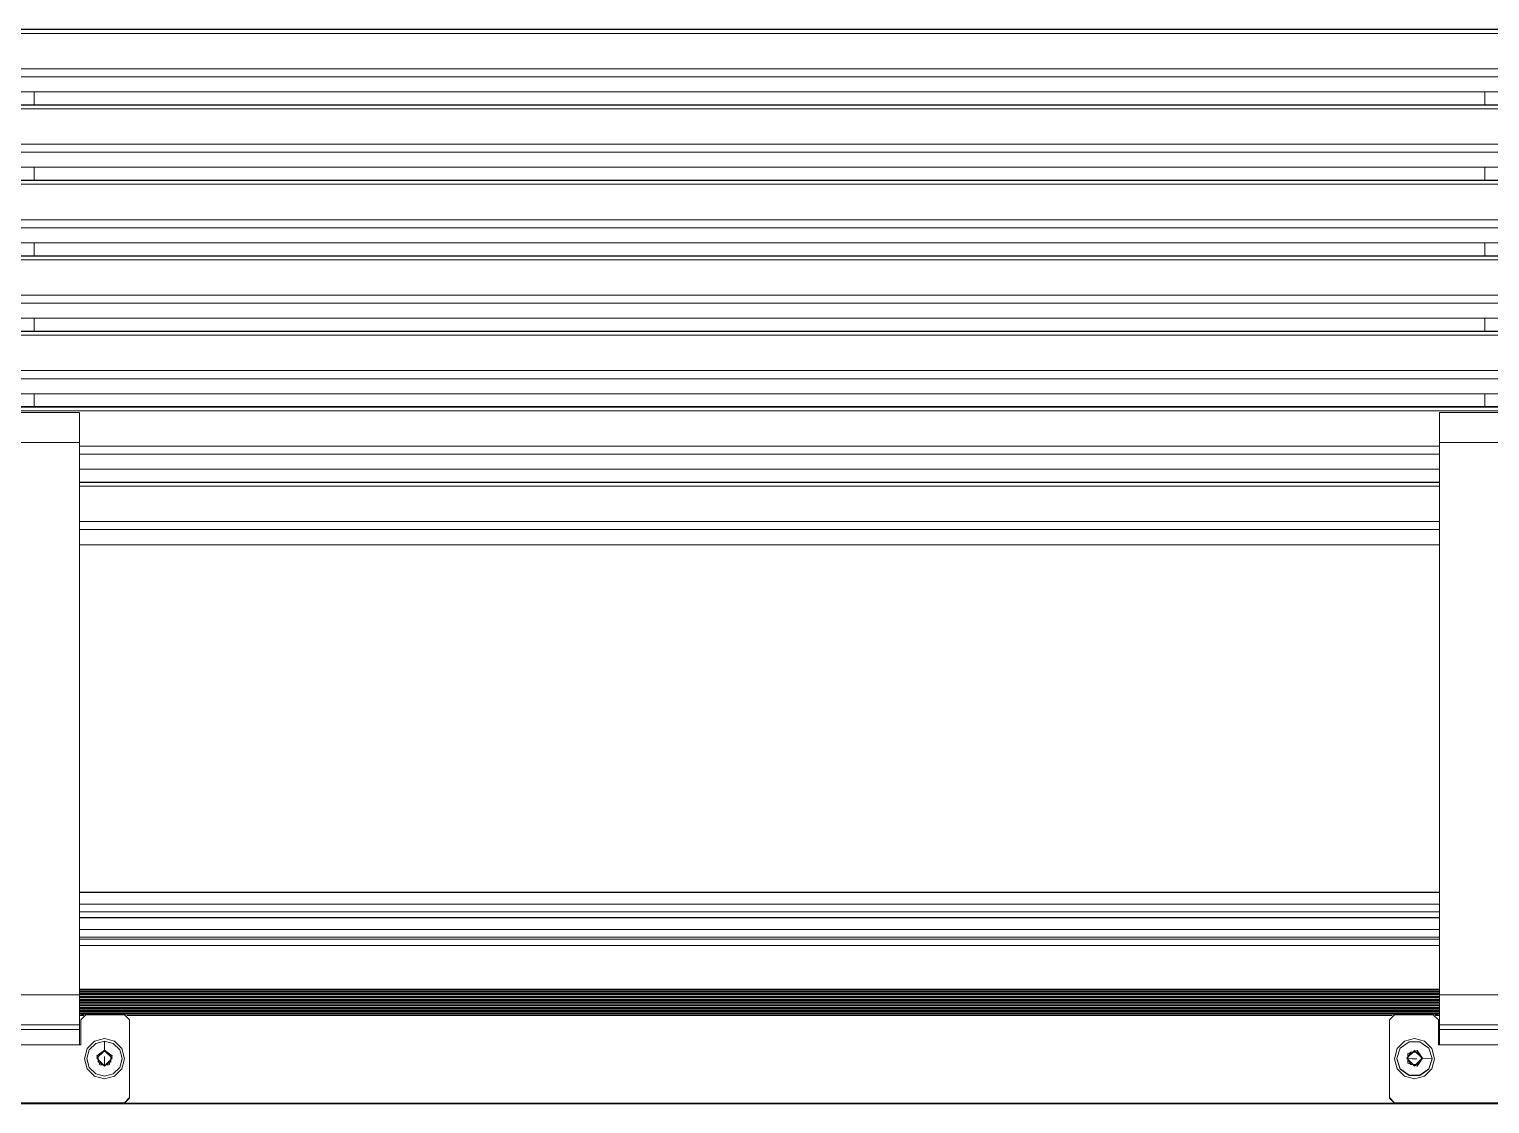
# Model space of a CAD drawing. Header units: millimetres. Extents: x 22162 to 28102, y 3160 to 7360.
# Drawn here: x 25115 to 25697, y 6260 to 6688 of the extents above; entities that cross this region are included whole.
import ezdxf

# ---------------------------------------------------------------- set-up
doc = ezdxf.new("R2010")
doc.units = ezdxf.units.MM
doc.header["$LTSCALE"] = 0.3
doc.layers.add('Visible', color=7, linetype='Continuous', lineweight=18)

msp = doc.modelspace()

# ---------------------------------------------------------------- linework, layer by layer
at = {"layer": 'Visible', "color": 0}
for p, q in [((24513.76, 6688.48), (26297.76, 6688.48)), ((26297.76, 6688.48), (24513.76, 6688.48)), ((26297.76, 6688.33), (24513.76, 6688.33)), ((26297.76, 6686.84), (24513.76, 6686.84)), ((26297.76, 6672.74), (24513.76, 6672.74)), ((26297.76, 6669.54), (24513.76, 6669.54)), ((26297.76, 6663.55), (24513.76, 6663.55)), ((24513.76, 6658.41), (26297.76, 6658.41)), ((26297.76, 6658.26), (24513.76, 6658.26)), ((25116.76, 6658.41), (25116.76, 6663.55)), ((25694.76, 6658.41), (25116.76, 6658.41)), ((25694.76, 6658.41), (25694.76, 6663.55)), ((26297.76, 6656.77), (24513.76, 6656.77)), ((26297.76, 6642.67), (24513.76, 6642.67)), ((26297.76, 6639.47), (24513.76, 6639.47)), ((26297.76, 6633.48), (24513.76, 6633.48)), ((25116.76, 6633.48), (25116.76, 6628.34)), ((25694.76, 6628.34), (25694.76, 6633.48)), ((24513.76, 6628.34), (26297.76, 6628.34)), ((26297.76, 6628.19), (24513.76, 6628.19)), ((26297.76, 6626.7), (24513.76, 6626.7)), ((25694.76, 6628.34), (25116.76, 6628.34)), ((26297.76, 6612.6), (24513.76, 6612.6)), ((26297.76, 6609.4), (24513.76, 6609.4)), ((26297.76, 6603.41), (24513.76, 6603.41)), ((25116.76, 6603.41), (25116.76, 6598.27)), ((25694.76, 6598.27), (25694.76, 6603.41)), ((24513.76, 6598.27), (26297.76, 6598.27)), ((26297.76, 6598.12), (24513.76, 6598.12)), ((26297.76, 6596.63), (24513.76, 6596.63)), ((25694.76, 6598.27), (25116.76, 6598.27)), ((26297.76, 6582.53), (24513.76, 6582.53)), ((26297.76, 6579.33), (24513.76, 6579.33)), ((26297.76, 6573.34), (24513.76, 6573.34)), ((25116.76, 6573.34), (25116.76, 6568.2)), ((25694.76, 6568.2), (25694.76, 6573.34)), ((24513.76, 6568.2), (26297.76, 6568.2)), ((26297.76, 6568.05), (24513.76, 6568.05)), ((26297.76, 6566.56), (24513.76, 6566.56)), ((25694.76, 6568.2), (25116.76, 6568.2)), ((26297.76, 6552.46), (24513.76, 6552.46)), ((26297.76, 6549.26), (24513.76, 6549.26)), ((26297.76, 6543.27), (24513.76, 6543.27)), ((25116.76, 6543.27), (25116.76, 6538.13)), ((25694.76, 6538.13), (25694.76, 6543.27)), ((24513.76, 6538.13), (26297.76, 6538.13)), ((26297.76, 6537.98), (24513.76, 6537.98)), ((26297.76, 6536.48), (24513.76, 6536.48)), ((25694.76, 6538.13), (25116.76, 6538.13)), ((25094.76, 6535.85), (25134.76, 6535.85)), ((25134.76, 6535.84), (25094.76, 6535.84)), ((25676.76, 6535.85), (25716.76, 6535.85)), ((25716.76, 6535.84), (25676.76, 6535.84)), ((25134.76, 6523.85), (25094.76, 6523.85)), ((25134.76, 6303.86), (25134.76, 6523.85)), ((25676.76, 6522.39), (25134.76, 6522.39)), ((25676.76, 6519.19), (25134.76, 6519.19)), ((25676.76, 6303.86), (25676.76, 6523.85)), ((25716.76, 6523.85), (25676.76, 6523.85)), ((25676.76, 6513.2), (25134.76, 6513.2)), ((25134.76, 6508.06), (25676.76, 6508.06)), ((25676.76, 6508.06), (25134.76, 6508.06)), ((25676.76, 6507.91), (25134.76, 6507.91)), ((25676.76, 6506.41), (25134.76, 6506.41)), ((25676.76, 6492.32), (25134.76, 6492.32)), ((25676.76, 6489.12), (25134.76, 6489.12)), ((25676.76, 6483.13), (25134.76, 6483.13)), ((25676.76, 6344.73), (25134.76, 6344.73)), ((25134.76, 6344.72), (25676.76, 6344.72)), ((25676.76, 6344.6), (25134.76, 6344.6)), ((25676.76, 6339.96), (25134.76, 6339.96)), ((25676.76, 6336.81), (25134.76, 6336.81)), ((25134.76, 6334.65), (25676.76, 6334.65)), ((25676.76, 6334.52), (25134.76, 6334.52)), ((25676.76, 6329.89), (25134.76, 6329.89)), ((25676.76, 6326.74), (25134.76, 6326.74)), ((25676.76, 6325.94), (25134.76, 6325.94)), ((25134.76, 6325.94), (25676.76, 6325.94)), ((25676.76, 6323.52), (25134.76, 6323.52)), ((25134.76, 6303.86), (25094.76, 6303.86)), ((25676.76, 6306.04), (25134.76, 6306.04)), ((25676.76, 6305.98), (25134.76, 6305.98)), ((25676.76, 6305.39), (25134.76, 6305.39)), ((25676.76, 6305.34), (25134.76, 6305.34)), ((25676.76, 6304.94), (25134.76, 6304.94)), ((25676.76, 6304.88), (25134.76, 6304.88)), ((25676.76, 6304.29), (25134.76, 6304.29)), ((25676.76, 6304.24), (25134.76, 6304.24)), ((25676.76, 6303.84), (25134.76, 6303.84)), ((25676.76, 6303.78), (25134.76, 6303.78)), ((25676.76, 6303.19), (25134.76, 6303.19)), ((25676.76, 6303.14), (25134.76, 6303.14)), ((25716.76, 6303.86), (25676.76, 6303.86)), ((25676.76, 6302.74), (25134.76, 6302.74)), ((25676.76, 6302.69), (25134.76, 6302.69)), ((25134.86, 6302.2), (25134.86, 6296.7)), ((25676.66, 6302.09), (25134.86, 6302.09)), ((25676.66, 6302.04), (25134.86, 6302.04)), ((25676.66, 6301.64), (25134.86, 6301.64)), ((25676.66, 6301.59), (25134.86, 6301.59)), ((25676.66, 6300.99), (25134.86, 6300.99)), ((25676.66, 6300.94), (25134.86, 6300.94)), ((25676.66, 6300.54), (25134.86, 6300.54)), ((25676.66, 6300.49), (25134.86, 6300.49)), ((25676.66, 6299.89), (25134.86, 6299.89)), ((25676.66, 6299.84), (25134.86, 6299.84)), ((25676.66, 6299.44), (25134.86, 6299.44)), ((25676.66, 6299.39), (25134.86, 6299.39)), ((25676.66, 6298.79), (25134.86, 6298.79)), ((25676.66, 6298.74), (25134.86, 6298.74)), ((25676.66, 6298.34), (25134.86, 6298.34)), ((25676.66, 6298.29), (25134.86, 6298.29)), ((25676.66, 6297.69), (25134.86, 6297.69)), ((25676.66, 6297.64), (25134.86, 6297.64)), ((25676.66, 6297.24), (25134.86, 6297.24)), ((25676.66, 6302.2), (25676.66, 6296.7)), ((25134.76, 6291.87), (25094.76, 6291.87)), ((25136.36, 6295.62), (25134.76, 6295.62)), ((25134.76, 6290.04), (25134.76, 6291.87)), ((25676.66, 6297.19), (25134.86, 6297.19)), ((25676.65, 6296.6), (25134.86, 6296.6)), ((25676.64, 6296.54), (25134.87, 6296.54)), ((25676.48, 6296.14), (25135.03, 6296.14)), ((25676.44, 6296.09), (25135.07, 6296.09)), ((25135.26, 6293.83), (25135.26, 6283.83)), ((25135.86, 6295.71), (25136.57, 6295.71)), ((25152.76, 6295.83), (25137.26, 6295.83)), ((25657.86, 6295.62), (25153.65, 6295.62)), ((25154.76, 6262.85), (25154.76, 6293.83)), ((25656.76, 6293.83), (25656.76, 6262.85)), ((25674.26, 6295.83), (25658.76, 6295.83)), ((25675.66, 6295.71), (25674.94, 6295.71)), ((25676.76, 6295.62), (25675.15, 6295.62)), ((25676.26, 6283.83), (25676.26, 6293.83)), ((25676.76, 6290.04), (25676.76, 6291.87)), ((25716.76, 6291.87), (25676.76, 6291.87)), ((25134.76, 6290.04), (25094.76, 6290.04)), ((25716.76, 6290.04), (25676.76, 6290.04)), ((25134.76, 6283.83), (25094.76, 6283.83)), ((25135.26, 6283.83), (25134.76, 6283.83)), ((25142.26, 6279.96), (25142.26, 6279.86)), ((25144.76, 6281.4), (25144.76, 6281.3)), ((25144.76, 6281.4), (25144.76, 6281.3)), ((25147.26, 6279.96), (25147.26, 6279.86)), ((25665.31, 6281.02), (25665.31, 6280.91)), ((25665.31, 6281.02), (25665.31, 6280.91)), ((25668.2, 6281.02), (25668.2, 6280.91)), ((25668.2, 6281.02), (25668.2, 6280.91)), ((25676.76, 6283.83), (25676.26, 6283.83)), ((25716.76, 6283.83), (25676.76, 6283.83)), ((25136.76, 6278.37), (25136.76, 6278.34)), ((25137.76, 6278.4), (25137.76, 6278.37)), ((25151.76, 6278.4), (25151.76, 6278.37)), ((25152.76, 6278.37), (25152.76, 6278.34)), ((25663.87, 6278.52), (25663.87, 6278.52)), ((25669.64, 6278.52), (25669.64, 6278.52)), ((25673.76, 6278.4), (25673.76, 6278.37)), ((25674.76, 6278.37), (25674.76, 6278.34)), ((25154.76, 6262.85), (25154.76, 6262.64)), ((25656.76, 6262.85), (25656.76, 6262.64)), ((24556.76, 6260.64), (26254.75, 6260.64)), ((24556.76, 6260.43), (26254.75, 6260.43)), ((24596.97, 6260.41), (26214.54, 6260.41)), ((25152.76, 6260.85), (25076.76, 6260.85)), ((25152.76, 6260.64), (25076.76, 6260.64)), ((25152.76, 6260.64), (25152.76, 6260.85)), ((25734.76, 6260.85), (25658.76, 6260.85)), ((25658.76, 6260.64), (25658.76, 6260.85)), ((25734.76, 6260.64), (25658.76, 6260.64))]:
    msp.add_line(p, q, dxfattribs=at)
for points in [[(25134.76, 6535.84), (25134.76, 6535.85)], [(25134.76, 6535.85), (25134.76, 6534.22), (25134.76, 6529.84), (25134.76, 6523.85)], [(25676.76, 6535.84), (25676.76, 6535.85)], [(25676.76, 6535.85), (25676.76, 6534.22), (25676.76, 6529.84), (25676.76, 6523.85)], [(25134.76, 6303.86), (25134.76, 6297.99), (25134.76, 6293.63), (25134.76, 6291.87)], [(25676.76, 6303.86), (25676.76, 6297.99), (25676.76, 6293.63), (25676.76, 6291.87)], [(25134.76, 6302.64), (25134.86, 6302.2)], [(25134.86, 6301.99), (25134.86, 6301.99)], [(25676.76, 6302.64), (25676.66, 6302.2)], [(25135.86, 6295.71), (25134.86, 6296.7)], [(25137.26, 6295.83), (25135.26, 6293.83)], [(25154.76, 6293.83), (25152.76, 6295.83)], [(25658.76, 6295.83), (25656.76, 6293.83)], [(25676.26, 6293.83), (25674.26, 6295.83)], [(25675.66, 6295.71), (25676.66, 6296.7)], [(25134.76, 6290.04), (25134.76, 6288.14), (25134.76, 6283.83)], [(25152.76, 6278.37), (25151.68, 6282.37), (25148.76, 6285.3), (25144.76, 6286.37), (25140.76, 6285.3), (25137.83, 6282.37), (25136.76, 6278.37)], [(25674.76, 6278.37), (25673.68, 6282.37), (25670.76, 6285.3), (25666.76, 6286.37), (25662.76, 6285.3), (25659.83, 6282.37), (25658.76, 6278.37)], [(25676.76, 6290.04), (25676.76, 6288.14), (25676.76, 6283.83)], [(25144.76, 6285.4), (25141.26, 6284.46), (25138.69, 6281.9), (25137.76, 6278.4)], [(25144.76, 6281.62), (25147.86, 6278.52), (25144.76, 6275.42), (25141.66, 6278.52), (25144.76, 6281.62)], [(25144.76, 6281.77), (25147.84, 6279.52), (25146.66, 6275.9), (25142.85, 6275.9), (25141.67, 6279.52), (25144.76, 6281.77)], [(25144.76, 6275.49), (25147.79, 6278.52), (25144.76, 6281.55), (25141.73, 6278.52), (25144.76, 6275.49)], [(25144.76, 6281.4), (25142.26, 6279.96)], [(25142.26, 6279.86), (25144.76, 6281.3)], [(25142.26, 6279.96), (25142.26, 6279.96)], [(25142.26, 6279.96), (25142.26, 6277.08)], [(25142.26, 6279.86), (25142.26, 6279.85)], [(25142.26, 6279.85), (25142.26, 6277.09)], [(25151.76, 6278.4), (25150.82, 6281.9), (25148.26, 6284.46), (25144.76, 6285.4)], [(25144.76, 6281.77), (25144.76, 6285.4)], [(25144.76, 6281.62), (25144.76, 6281.77)], [(25147.26, 6279.96), (25144.76, 6281.4)], [(25144.76, 6281.4), (25144.76, 6281.4)], [(25144.76, 6281.3), (25144.76, 6281.3)], [(25144.76, 6281.3), (25147.26, 6279.86)], [(25147.26, 6279.96), (25147.26, 6277.08)], [(25147.26, 6279.96), (25147.26, 6279.96)], [(25147.26, 6279.85), (25147.26, 6279.86)], [(25147.26, 6279.85), (25147.26, 6277.09)], [(25673.76, 6278.4), (25672.42, 6282.51), (25668.92, 6285.05), (25664.59, 6285.05), (25661.09, 6282.51), (25659.76, 6278.4)], [(25669.86, 6278.52), (25666.76, 6275.42), (25663.66, 6278.52), (25666.76, 6281.62), (25669.86, 6278.52)], [(25663.73, 6278.52), (25666.76, 6275.49), (25669.79, 6278.52), (25666.76, 6281.55), (25663.73, 6278.52)], [(25665.31, 6281.02), (25663.87, 6278.52)], [(25663.9, 6278.47), (25665.31, 6280.91)], [(25670, 6278.52), (25667.76, 6275.44), (25664.13, 6276.61), (25664.13, 6280.43), (25667.76, 6281.61), (25670, 6278.52)], [(25668.2, 6281.02), (25665.31, 6281.02)], [(25665.31, 6281.02), (25665.31, 6281.02)], [(25665.31, 6280.91), (25665.31, 6280.91)], [(25668.2, 6280.91), (25665.31, 6280.91)], [(25669.64, 6278.52), (25668.2, 6281.02)], [(25668.2, 6281.02), (25668.2, 6281.02)], [(25668.2, 6280.91), (25669.54, 6278.59)], [(25668.2, 6280.91), (25668.2, 6280.91)], [(25136.76, 6278.37), (25137.83, 6274.37), (25140.76, 6271.45), (25144.76, 6270.38)], [(25136.76, 6278.35), (25136.76, 6278.34)], [(25136.76, 6278.34), (25137.83, 6274.34), (25140.76, 6271.41), (25144.76, 6270.34)], [(25137.76, 6278.4), (25138.69, 6274.9), (25141.26, 6272.34), (25144.76, 6271.4)], [(25137.76, 6278.39), (25137.76, 6278.37)], [(25137.76, 6278.37), (25138.69, 6274.87), (25141.26, 6272.31), (25144.76, 6271.38)], [(25142.26, 6277.08), (25142.26, 6277.08)], [(25142.26, 6277.08), (25144.76, 6275.63)], [(25144.76, 6277.48), (25144.76, 6279.27), (25144.76, 6277.48)], [(25144.76, 6271.4), (25148.26, 6272.34), (25150.82, 6274.9), (25151.76, 6278.4)], [(25144.76, 6271.38), (25148.26, 6272.31), (25150.82, 6274.87), (25151.76, 6278.37)], [(25144.76, 6270.38), (25148.76, 6271.45), (25151.68, 6274.37), (25152.76, 6278.37)], [(25144.76, 6270.34), (25148.76, 6271.41), (25151.68, 6274.34), (25152.76, 6278.34)], [(25144.76, 6277.48), (25144.76, 6275.63)], [(25144.76, 6275.63), (25147.26, 6277.08)], [(25144.76, 6275.63), (25144.76, 6275.63)], [(25144.76, 6275.63), (25144.76, 6275.63)], [(25144.76, 6275.63), (25144.76, 6275.49)], [(25147.26, 6277.08), (25147.26, 6277.08)], [(25151.76, 6278.37), (25151.76, 6278.39)], [(25152.76, 6278.34), (25152.76, 6278.35)], [(25658.76, 6278.37), (25658.76, 6278.34)], [(25658.76, 6278.37), (25659.83, 6274.37), (25662.76, 6271.45), (25666.76, 6270.38), (25670.76, 6271.45), (25673.68, 6274.37), (25674.76, 6278.37)], [(25658.76, 6278.35), (25658.76, 6278.34)], [(25658.76, 6278.34), (25659.83, 6274.34), (25662.76, 6271.41), (25666.76, 6270.34), (25670.76, 6271.41), (25673.68, 6274.34), (25674.76, 6278.34)], [(25659.76, 6278.4), (25661.09, 6274.29), (25664.59, 6271.75), (25668.92, 6271.75), (25672.42, 6274.29), (25673.76, 6278.4)], [(25659.76, 6278.4), (25659.76, 6278.37)], [(25659.76, 6278.39), (25659.76, 6278.37)], [(25659.76, 6278.37), (25661.09, 6274.26), (25664.59, 6271.72), (25668.92, 6271.72), (25672.42, 6274.26), (25673.76, 6278.37)], [(25663.87, 6278.52), (25663.73, 6278.52)], [(25663.87, 6278.52), (25663.87, 6278.52)], [(25663.87, 6278.52), (25665.31, 6276.02)], [(25663.87, 6278.52), (25663.87, 6278.52)], [(25665.86, 6278.37), (25663.93, 6278.41)], [(25665.31, 6276.02), (25665.31, 6276.02)], [(25668.2, 6276.02), (25665.31, 6276.02)], [(25665.86, 6278.37), (25667.65, 6278.37), (25665.86, 6278.37)], [(25668.2, 6276.02), (25669.64, 6278.52)], [(25668.2, 6276.02), (25668.2, 6276.02)], [(25669.64, 6278.52), (25669.64, 6278.52)], [(25669.86, 6278.52), (25670, 6278.52)], [(25670, 6278.52), (25673.76, 6278.4)], [(25673.76, 6278.37), (25673.76, 6278.39)], [(25674.76, 6278.34), (25674.76, 6278.35)], [(25144.76, 6271.4), (25144.76, 6271.38)], [(25144.76, 6270.38), (25144.76, 6270.34)], [(25152.76, 6260.85), (25154.76, 6262.85)], [(25152.76, 6260.64), (25154.76, 6262.64)], [(25656.76, 6262.85), (25658.76, 6260.85)], [(25656.76, 6262.64), (25658.76, 6260.64)]]:
    msp.add_lwpolyline(points, dxfattribs=at)

doc.saveas('drawing.dxf')
